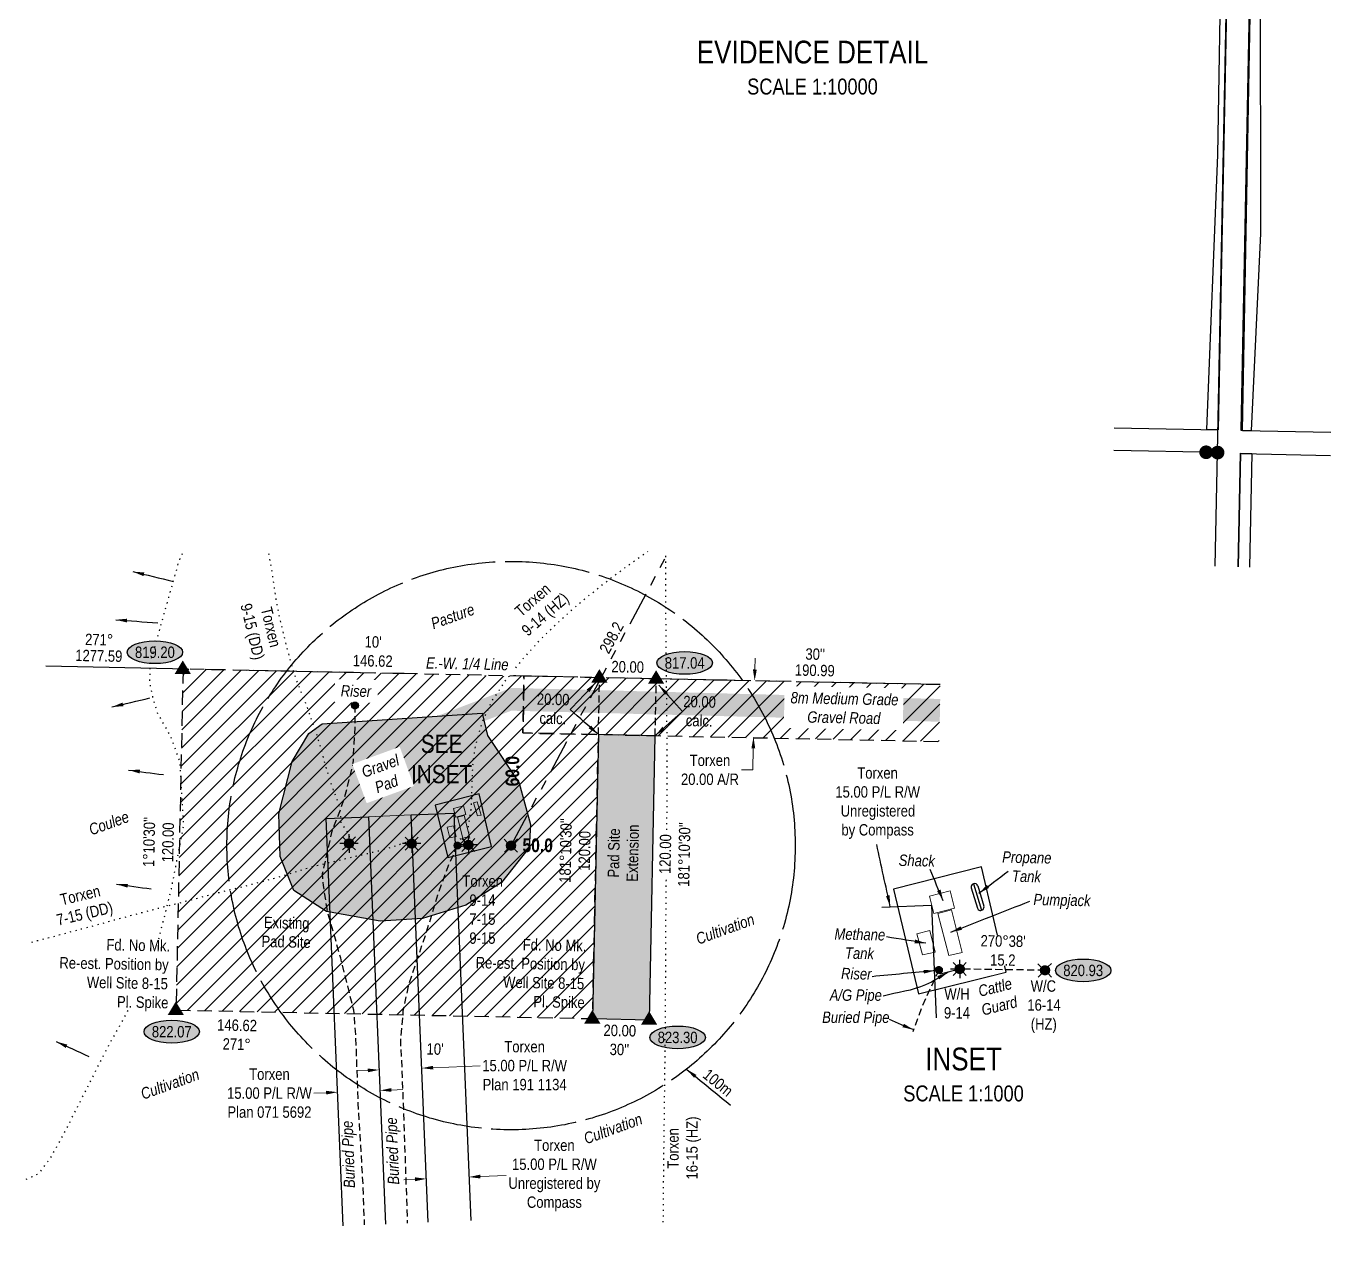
# Model space of a CAD drawing. Extents: x 396737 to 401088, y 5683157 to 5686607.
# Drawn here: x 396737 to 397885, y 5683479 to 5684546 of the extents above; entities that cross this region are included whole.
import ezdxf
from ezdxf.enums import TextEntityAlignment as Align

# ---------------------------------------------------------------- set-up
doc = ezdxf.new("R2010")
doc.units = 0
doc.header["$LTSCALE"] = 5
doc.header["$PDSIZE"] = 0.5
for name, pattern in [('foc-ACCESSROAD', [3.75, 2.5, -1.25]), ('foc-BUFFER', [16.75, 15, -1.75]), ('foc-DOT', [1, 0.2, -0.8]), ('foc-DRILLPATH', [14.75, 6, -1.75, 1.75, -1.75, 1.75, -1.75]), ('foc-QUARTERLINE', [33, 25, -3, 2, -3]), ('foc-TIELINE', [1.875, 1.25, -0.625]), ('foc-TOPO', [1, 0.2, -0.8]), ('foc-TRAV', [1.875, 1.25, -0.625]), ('UG_PIPE', [1.875, 1.25, -0.625])]:
    doc.linetypes.add(name, pattern=pattern)
doc.layers.get('Defpoints').update_dxf_attribs({"color": 9})
for name, color, linetype in [('AB_SEC_N83UTMz12', 7, 'Continuous'), ('ABADATA-DRILL', 8, 'foc-DOT'), ('ABADATA-DRILL-T', 8, 'Continuous'), ('AS-FENCE', 48, 'foc-FENCE'), ('AS-PIPE-AG', 44, 'Continuous'), ('AS-PIPE-UG', 44, 'UG_PIPE'), ('AS-PIPE-UG-T', 44, 'Continuous'), ('AS-ROADS', 254, 'Continuous'), ('AS-SYMBOL', 7, 'Continuous'), ('AUX-BUFFER', 7, 'foc-BUFFER'), ('C-AR', 13, 'foc-ACCESSROAD'), ('C-RW', 13, 'Continuous'), ('C-WS', 13, 'foc-ACCESSROAD'), ('DETAIL-T', 7, 'Continuous'), ('L-BD', 7, 'Continuous'), ('L-MON', 1, 'Continuous'), ('L-QSEC', 8, 'foc-QUARTERLINE'), ('L-SEC', 7, 'Continuous'), ('L-TITLEDB', 4, 'Continuous'), ('P-ELEVATION', 7, 'Continuous'), ('P-PDRILLPATH', 12, 'foc-DRILLPATH'), ('P-PROPOSED', 10, 'Continuous'), ('P-PROPOSED-EXISTING-H', 59, 'Continuous'), ('P-PROPOSED-H', 21, 'Continuous'), ('P-TRAV', 4, 'foc-TRAV'), ('P-TXT', 4, 'Continuous'), ('T-GENERAL', 48, 'foc-TOPO'), ('T-SLOPE', 48, 'Continuous'), ('T-TIE', 201, 'foc-TIELINE')]:
    doc.layers.add(name, color=color, linetype=linetype)
for name, color, linetype, lineweight in [('AS-GENERAL', 48, 'Continuous', 18), ('C-AR-T', 13, 'Continuous', 9), ('C-RW-T', 13, 'Continuous', 9), ('C-WS-T', 13, 'Continuous', 9), ('T-TEXT', 48, 'Continuous', 18)]:
    doc.layers.add(name, color=color, linetype=linetype, lineweight=lineweight)
doc.layers.add('P-75m DRAINAGE AREA', color=7, linetype='Continuous', true_color=0xf1f8f1)
doc.styles.add('60L', font='ARIALN.TTF', dxfattribs={"height": 7.35})
doc.styles.add('80', font='ARIALN.TTF', dxfattribs={"height": 10})
doc.styles.add('80CG', font='ARIALN.TTF', dxfattribs={"height": 10})
doc.styles.add('80L', font='ARIALN.TTF', dxfattribs={"height": 10})
doc.styles.add('80LS', font='ARIALNI.TTF', dxfattribs={"height": 10})
doc.styles.add('foc-LtypeFont', font='ARIALN.TTF', dxfattribs={"height": 7.35})
doc.linetypes.add('foc-FENCE', pattern='A,10,-1,["X",foc-LtypeFont,S=0.2,R=0,X=-0.625,Y=-0.75],-1.24', length=12.24)
doc.dimstyles.new('Compass 5 000', dxfattribs={"dimscale": 5, "dimtxt": 9, "dimasz": 2, "dimexe": 0.2, "dimexo": 0.0625, "dimgap": 0.5, "dimtad": 0, "dimtih": 1, "dimtoh": 1, "dimzin": 0, "dimdsep": 46, "dimtxsty": '80CG', "dimcen": 0.1, "dimse1": 1, "dimse2": 1, "dimclrd": 256, "dimclrt": 256, "dimaunit": 1, "dimadec": 4, "dimazin": 0, "dimtfac": 0.06, "dimtofl": 0, "dimtmove": 0, "dimatfit": 1, "dimfxl": 0.2, "dimtolj": 1, "dimtzin": 0, "dimlwd": -1, "dimarcsym": 0})
pattern_1 = [(45, (162.951, 2318.957), (-7.85451839, 7.85451839), [])]

# ---------------------------------------------------------------- blocks, each defined once
blk = doc.blocks.new('fdia')
at = {"color": 255, "const_width": 1}
blk.add_lwpolyline([(-0.5, 0, 1), (0.5, 0, 1)], format="xyb", close=True, dxfattribs=at)
blk = doc.blocks.new('Fdiaa')
blk.add_blockref('fdia', (0, 0))
blk = doc.blocks.new('fdib')
at = {"color": 1, "const_width": 1.6}
blk.add_lwpolyline([(-0.4, 0, 1), (0.4, 0, 1)], format="xyb", close=True, dxfattribs=at)
at = {"color": 1}
blk.add_circle((0, 0), 0.8, dxfattribs=at)
blk = doc.blocks.new('Fdibb')
blk.add_blockref('fdib', (0, 0))
blk = doc.blocks.new('fdicc')
for name in ['Fdibb', 'Fdiaa']:
    blk.add_blockref(name, (0, 0))
blk = doc.blocks.new('FDI')
blk.add_blockref('fdicc', (0, 0))
blk = doc.blocks.new('GAS')
h = blk.add_hatch(color=255)
h.dxf.hatch_style = 1
edge = h.paths.add_edge_path()
edge.add_arc((0, 0), 0.9, 0, 360)
for p, q in [((-0.81, 0), (-1.62, 0)), ((-0.57, 0.57), (-1.14, 1.14)), ((0, 0.81), (0, 1.62)), ((0.57, 0.57), (1.14, 1.14)), ((1.62, 0), (0.81, 0)), ((-0.57, -0.57), (-1.14, -1.14)), ((0, -0.81), (0, -1.62)), ((1.14, -1.14), (0.57, -0.57))]:
    blk.add_line(p, q)
blk.add_circle((0, 0), 0.8)
blk = doc.blocks.new('RISER')
h = blk.add_hatch(color=255)
h.dxf.hatch_style = 1
edge = h.paths.add_edge_path()
edge.add_arc((0, 0), 0.7, 0, 360)
blk.add_hatch(color=48).paths.add_polyline_path([(0.58, -0.15), (-0.58, -0.15, 0.774597)])
at = {"color": 48}
blk.add_line((-0.58, -0.15), (0.58, -0.15), dxfattribs=at)
blk.add_circle((0, 0), 0.6, dxfattribs=at)
blk = doc.blocks.new('STRIA')
blk.add_hatch(color=255).paths.add_polyline_path([(-0.04, 1.52), (-1.47, -0.87), (1.39, -0.87)])
blk = doc.blocks.new('STRIAA')
blk.add_blockref('STRIA', (0, 0))
blk = doc.blocks.new('STRIB')
at = {"color": 1}
blk.add_solid([(-1.12, -0.67), (-0.04, 1.13), (1.04, -0.67)], dxfattribs=at)
blk = doc.blocks.new('STRIBB')
blk.add_blockref('STRIB', (0, 0))
blk = doc.blocks.new('STRICC')
for name in ['STRIAA', 'STRIBB']:
    blk.add_blockref(name, (0, 0))
blk = doc.blocks.new('fdspike')
blk.add_blockref('STRICC', (0, 0))
blk = doc.blocks.new('TRIA')
blk.add_hatch(color=255).paths.add_polyline_path([(-0.04, 1.52), (-1.47, -0.87), (1.39, -0.87)])
blk = doc.blocks.new('TRIAA')
blk.add_blockref('TRIA', (0, 0))
blk = doc.blocks.new('TRIB')
at = {"color": 1}
blk.add_lwpolyline([(-1.12, -0.67), (-0.04, 1.13), (1.04, -0.67)], close=True, dxfattribs=at)
blk = doc.blocks.new('TRIBB')
blk.add_blockref('TRIB', (0, 0))
blk = doc.blocks.new('TRICC')
for name in ['TRIAA', 'TRIBB']:
    blk.add_blockref(name, (0, 0))
blk = doc.blocks.new('plspike')
blk.add_blockref('TRICC', (0, 0))
blk = doc.blocks.new('WC')
at = {"layer": 'L-MON'}
h = blk.add_hatch(color=255, dxfattribs=at)
h.dxf.hatch_style = 1
edge = h.paths.add_edge_path()
edge.add_arc((0, 0), 0.9, 0, 360)
at = {"layer": 'L-MON', "color": 240, "flags": 128}
for points in [[(-0.62, 0.5), (-1.23, 1.12)], [(0.52, 0.61), (1.13, 1.21)], [(-1.18, -1.18), (-0.56, -0.57)], [(1.16, -1.18), (0.56, -0.57)]]:
    blk.add_lwpolyline(points, dxfattribs=at)
at = {"layer": 'L-MON', "color": 240}
for radius in [0.8, 0.373]:
    blk.add_circle((0, 0), radius, dxfattribs=at)
blk = doc.blocks.new('*D440')
at = {"layer": 'C-AR-T', "transparency": 16777216}
for p, q in [((397378.2, 5683980.2), (397378.4, 5683990.2)), ((397376.8, 5683910.9), (397376.5, 5683891.9)), ((397376.5, 5683891.9), (397366.5, 5683891.9))]:
    blk.add_line(p, q, dxfattribs=at)
for points in [[(397376.5, 5683980.2), (397379.9, 5683980.1), (397378, 5683970.2)], [(397375.2, 5683910.9), (397378.5, 5683910.9), (397377, 5683920.9)]]:
    blk.add_solid(points, dxfattribs=at)
at = {"layer": 'Defpoints', "color": 0, "transparency": 16777216}
for p in [(397379.7, 5683970.1), (397377, 5683920.9), (397378.7, 5683920.9)]:
    blk.add_point(p, dxfattribs=at)
at = {"layer": 'C-AR-T', "transparency": 16777216, "insert": (397338.7, 5683891.9), "char_height": 10, "attachment_point": 5, "style": '80CG'}
blk.add_mtext('\\A1;Torxen\\P20.00 A/R', dxfattribs=at)
blk = doc.blocks.new('*D441')
at = {"layer": 'C-RW-T', "transparency": 16777216}
for p, q in [((397037.8, 5683627.6), (397027.8, 5683627.2)), ((397095.3, 5683630), (397136.6, 5683631.8))]:
    blk.add_line(p, q, dxfattribs=at)
for points in [[(397037.7, 5683629.3), (397037.9, 5683626), (397047.8, 5683628.1)], [(397095.2, 5683631.7), (397095.3, 5683628.4), (397085.3, 5683629.6)]]:
    blk.add_solid(points, dxfattribs=at)
at = {"layer": 'Defpoints', "color": 0, "transparency": 16777216}
for p in [(397085.3, 5683629.6), (397048.8, 5683605.3), (397086.2, 5683606.9)]:
    blk.add_point(p, dxfattribs=at)
at = {"layer": 'C-RW-T', "transparency": 16777216, "insert": (397175.7, 5683631.8), "char_height": 10, "attachment_point": 5, "style": '80CG'}
blk.add_mtext('\\A1;Torxen\\P15.00 P/L R/W\\PPlan 191 1134', dxfattribs=at)
blk = doc.blocks.new('*D442')
at = {"layer": 'C-RW-T', "transparency": 16777216}
for p, q in [((397058.5, 5683610.4), (397068.5, 5683610.9)), ((397001.1, 5683608), (396990.3, 5683607.6))]:
    blk.add_line(p, q, dxfattribs=at)
for points in [[(397001.1, 5683609.7), (397001.2, 5683606.4), (397011.1, 5683608.5)], [(397058.5, 5683612.1), (397058.6, 5683608.8), (397048.6, 5683610)]]:
    blk.add_solid(points, dxfattribs=at)
at = {"layer": 'Defpoints', "color": 0, "transparency": 16777216}
for p in [(397010.9, 5683614.8), (397048.3, 5683616.4), (397011.1, 5683608.5)]:
    blk.add_point(p, dxfattribs=at)
at = {"layer": 'C-RW-T', "transparency": 16777216, "insert": (396951.3, 5683607.6), "char_height": 10, "attachment_point": 5, "style": '80CG'}
blk.add_mtext('\\A1;Torxen\\P15.00 P/L R/W\\PPlan 071 5692', dxfattribs=at)
blk = doc.blocks.new('*U444')
at = {"color": 48}
for p, q in [((-1.83, 3.92), (-0.75, 0.4)), ((-0.69, 4.28), (0.4, 0.75))]:
    blk.add_line(p, q, dxfattribs=at)
for centre, start, end in [((-1.26, 4.1), 17.0872, 197.0872), ((-0.18, 0.57), 197.0872, 377.0872)]:
    blk.add_arc(centre, 0.6, start, end, dxfattribs=at)
at = {"layer": 'Defpoints'}
blk.add_line((-1.44, 4.67), (0, 0), dxfattribs=at)
blk = doc.blocks.new('we')
at = {"layer": 'P-ELEVATION'}
h = blk.add_hatch(color=111, dxfattribs=at)
h.dxf.hatch_style = 1
edge = h.paths.add_edge_path()
edge.add_ellipse((0, 0), major_axis=(-24.4, 0), ratio=0.410256, start_angle=0, end_angle=360)
at = {"layer": 'P-ELEVATION', "color": 7, "flags": 128}
blk.add_lwpolyline([(0, 0, 12.5, 0, 0), (-12.4, -6.4, 0, 0, 0)], format="xyseb", dxfattribs=at)
at = {"layer": 'P-ELEVATION', "color": 7}
blk.add_ellipse((0, 0), major_axis=(-24.4, 0), ratio=0.410256, dxfattribs=at)
at = {"layer": 'P-ELEVATION', "style": '80'}
blk.add_attdef('ELEVATION', text='', height=10, dxfattribs=at).set_placement((0, 0), align=Align.MIDDLE_CENTER)
blk = doc.blocks.new('*D519')
at = {"layer": 'C-AR-T', "transparency": 16777216}
for p, q in [((397079.3, 5683531.9), (397069.4, 5683531.5)), ((397136.8, 5683534.3), (397159.5, 5683535.3))]:
    blk.add_line(p, q, dxfattribs=at)
for points in [[(397079.3, 5683533.6), (397079.4, 5683530.2), (397089.3, 5683532.3)], [(397136.7, 5683536), (397136.8, 5683532.6), (397126.8, 5683533.9)]]:
    blk.add_solid(points, dxfattribs=at)
at = {"layer": 'Defpoints', "color": 0, "transparency": 16777216}
for p in [(397125, 5683575.4), (397087.6, 5683573.9), (397126.8, 5683533.9)]:
    blk.add_point(p, dxfattribs=at)
at = {"layer": 'C-AR-T', "transparency": 16777216, "insert": (397201.9, 5683535.3), "char_height": 10, "attachment_point": 5, "style": '80CG'}
blk.add_mtext('\\A1;Torxen\\P15.00 P/L R/W\\PUnregistered by\\PCompass', dxfattribs=at)

msp = doc.modelspace()

# ---------------------------------------------------------------- hatches: boundary and pattern name
at = {"layer": 'AS-ROADS'}
h = msp.add_hatch(color=256, dxfattribs=at)
h.dxf.hatch_style = 1
edge = h.paths.add_edge_path()
edge.add_line((397540.789, 5683934.235), (397541.203, 5683954.231))
edge.add_line((397541.203, 5683954.231), (397164.291, 5683963.951))
edge.add_arc((397164.033, 5683953.954), 10, 88.522766, 91.771033)
edge.add_line((397163.724, 5683963.95), (397092.665, 5683936.89))
edge.add_line((397092.665, 5683936.89), (397093.283, 5683916.9))
edge.add_line((397093.283, 5683916.9), (397164.059, 5683943.95))
edge.add_line((397164.059, 5683943.95), (397540.789, 5683934.235))
h = msp.add_hatch(color=256, dxfattribs=at)
h.dxf.hatch_style = 1
h.paths.add_polyline_path([(397138.245, 5683941.836), (397143.12, 5683922.196), (397171.012, 5683880.351), (397180.777, 5683843.771), (397179.822, 5683823.661), (397155.515, 5683792.851), (397124.097, 5683773.041), (397086.035, 5683761.116), (397048.59, 5683758.923), (397001.49, 5683767.351), (396972.797, 5683785.701), (396960.675, 5683815.836), (396959.42, 5683853.158), (396971.167, 5683899.193), (396985.882, 5683923.976), (396997.7, 5683932.408)])
at = {"layer": 'P-PROPOSED-EXISTING-H'}
h = msp.add_hatch(dxfattribs=at)
h.set_pattern_fill('ANSI31', color=256, scale=3.498572)
h.set_pattern_definition(pattern_1)
h.paths.add_polyline_path([(397175.141, 5683974.31), (396875.267, 5683980.536), (396869.13, 5683680.656), (397235.44, 5683673.176), (397240.615, 5683922.984), (397174.121, 5683924.341)])
h = msp.add_hatch(dxfattribs=at)
h.set_pattern_fill('ANSI31', color=256, scale=3.498572)
h.set_pattern_definition(pattern_1)
h.paths.add_polyline_path([(397540.216, 5683916.869), (397541.236, 5683966.839), (397175.141, 5683974.31), (397174.121, 5683924.341)])
at = {"layer": 'P-PROPOSED-H'}
h = msp.add_hatch(color=256, dxfattribs=at)
h.dxf.hatch_style = 1
h.paths.add_polyline_path([(397235.44, 5683673.176), (397285.417, 5683672.126), (397290.532, 5683921.965), (397240.615, 5683922.984)])

# ---------------------------------------------------------------- linework, layer by layer
at = {"layer": 'AB_SEC_N83UTMz12'}
for p, q in [((397806.927, 5684190.1), (397814.604, 5684592.087)), ((397884.809, 5684188.495), (397806.927, 5684190.1)), ((397806.543, 5684170.003), (397884.395, 5684168.399))]:
    msp.add_line(p, q, dxfattribs=at)
at = {"layer": 'ABADATA-DRILL', "flags": 128}
for points in [[(397020.815, 5683827.789), (397020.815, 5683827.789), (397020.992, 5683827.86), (397021.822, 5683833.17), (397019.041, 5683839.276), (397014.473, 5683844.717), (397013.917, 5683848.254), (397014.121, 5683848.45), (397014.111, 5683849.2), (397014.015, 5683850.677), (397013.857, 5683852.781), (397013.535, 5683855.488), (397013.002, 5683858.874), (397012.026, 5683862.669), (397010.507, 5683866.799), (397008.672, 5683871.386), (397006.869, 5683876.298), (397005.099, 5683881.659), (397003.218, 5683887.722), (397001.223, 5683894.338), (396999.091, 5683901.606), (396996.922, 5683909.525), (396994.561, 5683917.874), (396991.756, 5683926.506), (396988.631, 5683935.419), (396985.386, 5683944.61), (396981.893, 5683953.855), (396978.267, 5683962.754), (396974.866, 5683971.597), (396971.965, 5683980.431), (396969.509, 5683989.056), (396967.23, 5683997.753), (396964.931, 5684006.7), (396962.615, 5684016.047), (396960.353, 5684025.594), (396958.44, 5684035.109), (396956.782, 5684044.868), (396955.275, 5684054.7), (396953.89, 5684064.329), (396952.329, 5684073.961), (396950.448, 5684083.801), (396950.408, 5684083.966)], [(397125.03, 5683826.291), (397125.03, 5683826.291), (397125.036, 5683826.616), (397125.568, 5683826.93), (397126.086, 5683826.595), (397125.68, 5683826.278), (397125.284, 5683826.486), (397124.884, 5683826.518), (397124.506, 5683826.351), (397124.282, 5683826.38), (397124.008, 5683826.461), (397123.585, 5683826.569), (397123.163, 5683826.702), (397122.718, 5683826.961), (397122.374, 5683827.293), (397122.082, 5683827.724), (397121.743, 5683828.231), (397121.498, 5683828.511), (397121.277, 5683828.74), (397121.032, 5683828.97), (397120.812, 5683829.224), (397120.493, 5683829.531), (397120.198, 5683829.786), (397120.052, 5683830.014), (397119.957, 5683830.266), (397119.788, 5683830.545), (397119.644, 5683830.873), (397119.353, 5683831.303), (397118.786, 5683831.715), (397118.49, 5683831.921), (397118.834, 5683831.639), (397119.547, 5683831.05), (397120.39, 5683830.658), (397121.219, 5683830.867), (397121.737, 5683831.756), (397121.756, 5683832.706), (397121.44, 5683833.163), (397121.33, 5683832.69), (397121.708, 5683831.582), (397122.089, 5683830.575), (397122.424, 5683829.818), (397122.712, 5683829.237), (397122.852, 5683828.709), (397123.043, 5683828.255), (397123.335, 5683827.849), (397123.704, 5683827.542), (397123.876, 5683827.389), (397123.75, 5683827.341), (397123.372, 5683827.173), (397123.088, 5683826.704), (397123.004, 5683826.255), (397123.046, 5683825.854), (397123.239, 5683825.526), (397123.507, 5683825.145), (397123.673, 5683824.667), (397123.887, 5683824.113), (397124.128, 5683823.683), (397124.546, 5683823.3), (397125.139, 5683822.963), (397125.786, 5683822.775), (397126.185, 5683822.717), (397126.362, 5683822.839), (397126.491, 5683823.011), (397126.618, 5683823.134), (397127.027, 5683823.576), (397127.508, 5683825.142), (397127.734, 5683827.762), (397127.621, 5683830.915), (397127.038, 5683834.278), (397126.437, 5683838.09), (397126.452, 5683842.641), (397127.396, 5683848.673), (397128.64, 5683857.201), (397129.34, 5683868.639), (397129.544, 5683882.813), (397130.434, 5683898.773), (397132.866, 5683914.328), (397138.793, 5683934.666), (397147.279, 5683952.902), (397159.748, 5683971.51), (397175.177, 5683990.584), (397192.247, 5684009.227), (397210.875, 5684026.963), (397229.192, 5684042.83), (397252.179, 5684060.981), (397274.126, 5684077.102), (397284.135, 5684083.966)], [(397297.694, 5683494.101), (397297.729, 5683507.628), (397298.228, 5683554.477), (397298.825, 5683601.274), (397299.374, 5683648.123), (397299.722, 5683694.975), (397299.846, 5683741.832), (397300.27, 5683788.707), (397300.819, 5683835.556), (397301.118, 5683882.434), (397300.942, 5683929.321), (397300.391, 5683976.216), (397300.04, 5684023.107), (397299.964, 5684069.968), (397299.896, 5684083.966)], [(397074.997, 5683826.164), (397074.997, 5683826.164), (397074.975, 5683826.315), (397074.347, 5683827.452), (397072.422, 5683828.716), (397071.389, 5683828.311), (397070.555, 5683827.877), (397068.767, 5683827.237), (397065.065, 5683825.885), (397059.073, 5683823.828), (397050.924, 5683821.413), (397040.973, 5683818.933), (397029.819, 5683816.303), (397016.579, 5683813.138), (397001.335, 5683809.763), (396985.548, 5683805.548), (396968.491, 5683800.258), (396949.225, 5683794.587), (396926.807, 5683788.777), (396901.829, 5683782.544), (396876.241, 5683775.797), (396849.476, 5683768.948), (396821.098, 5683761.456), (396792.16, 5683753.499), (396762.523, 5683745.557), (396741.831, 5683740.133)]]:
    msp.add_lwpolyline(points, dxfattribs=at)
at = {"layer": 'AS-FENCE', "flags": 128}
for points in [[(397108.22, 5683814.948), (397146.675, 5683824.541), (397135.827, 5683870.888), (397097.167, 5683861.003)], [(397522.224, 5683694.87), (397599.134, 5683714.055), (397577.439, 5683806.75), (397500.119, 5683786.98)]]:
    msp.add_lwpolyline(points, close=True, dxfattribs=at)
at = {"layer": 'AS-PIPE-AG', "flags": 128}
for points in [[(397125.902, 5683825.751), (397117.31, 5683823.533), (397116.697, 5683825.353)], [(397558.429, 5683716.78), (397541.244, 5683712.345), (397540.019, 5683715.985)]]:
    msp.add_lwpolyline(points, dxfattribs=at)
at = {"layer": 'AS-PIPE-UG', "flags": 128}
for points in [[(397026.49, 5683948.523), (397026.287, 5683929.271), (397024.505, 5683896.551), (397017.11, 5683866.876), (397012.822, 5683854.863), (397006.125, 5683838.013), (396997.697, 5683800.373), (396998.47, 5683790.353), (397002.072, 5683767.873), (397013.64, 5683726.656), (397025.177, 5683680.788), (397026.967, 5683659.266), (397029.145, 5683598.731), (397033.34, 5683527.268), (397034.642, 5683491.746)], [(397116.697, 5683825.353), (397109.415, 5683809.728), (397099.127, 5683781.621), (397089.527, 5683750.193), (397073.595, 5683703.181), (397068.73, 5683679.921), (397066.41, 5683652.153), (397067.257, 5683640.116), (397068.572, 5683607.073), (397070.475, 5683553.801), (397072.525, 5683493.333)], [(397540.019, 5683715.985), (397525.454, 5683684.735), (397516.996, 5683661.623)]]:
    msp.add_lwpolyline(points, dxfattribs=at)
at = {"layer": 'AS-ROADS', "flags": 128}
msp.add_lwpolyline([(397138.245, 5683941.836), (397143.12, 5683922.196), (397171.012, 5683880.351), (397180.777, 5683843.771), (397179.822, 5683823.661), (397155.515, 5683792.851), (397124.097, 5683773.041), (397086.035, 5683761.116), (397048.59, 5683758.923), (397001.49, 5683767.351), (396972.797, 5683785.701), (396960.675, 5683815.836), (396959.42, 5683853.158), (396971.167, 5683899.193), (396985.882, 5683923.976), (396997.7, 5683932.408)], close=True, dxfattribs=at)
at = {"layer": 'C-AR', "flags": 128}
msp.add_lwpolyline([(397541.236, 5683966.839), (397175.141, 5683974.31), (397174.121, 5683924.341), (397540.216, 5683916.869)], dxfattribs=at)
at = {"layer": 'C-RW', "flags": 128}
for points in [[(397016.043, 5683490.968), (397001.042, 5683849.188), (397038.48, 5683850.756), (397053.477, 5683492.534)], [(397090.932, 5683494.101), (397075.947, 5683852.324), (397113.399, 5683853.892), (397128.384, 5683495.667)]]:
    msp.add_lwpolyline(points, dxfattribs=at)
at = {"layer": 'L-QSEC', "flags": 128}
msp.add_lwpolyline([(397539.612, 5683966.876), (396747.154, 5683983.161)], dxfattribs=at)
at = {"layer": 'L-SEC'}
for p, q in [((397785.559, 5684191.003), (397801.417, 5684995.237)), ((397821.522, 5684994.825), (397805.668, 5684190.566)), ((397694.18, 5684192.744), (397785.559, 5684191.003)), ((397785.164, 5684170.899), (397693.796, 5684172.64)), ((397783.133, 5684070.92), (397785.164, 5684170.899)), ((397805.266, 5684170.473), (397803.234, 5684070.504))]:
    msp.add_line(p, q, dxfattribs=at)
at = {"layer": 'L-TITLEDB', "flags": 128}
for points in [[(397785.559, 5684191.003), (397775.76, 5684191.191), (397785.258, 5684432.839), (397788.632, 5684625.948), (397788.881, 5684819.057), (397787.725, 5684947.09), (397790.414, 5684995.441), (397799.303, 5685155.227), (397784.025, 5685248.06), (397775.051, 5685289.786), (397757.023, 5685343.899), (397679.511, 5685490.424), (397641.143, 5685544.344), (397691.07, 5685550.759), (397739.573, 5685477.835), (397791.744, 5685375.952), (397804.652, 5685344.545), (397808.091, 5685333.338), (397801.417, 5684995.237), (397785.559, 5684191.003)], [(397805.668, 5684190.566), (397814.882, 5684190.367), (397823.156, 5684363.554), (397822.721, 5684815.142), (397824.131, 5684952.737), (397825, 5684994.75), (397828.209, 5685227.329), (397826.455, 5685244.647), (397821.522, 5684994.822), (397805.668, 5684190.566)], [(397803.234, 5684070.504), (397805.266, 5684170.473)], [(397805.266, 5684170.473), (397815.315, 5684170.246), (397813.288, 5684070.296)]]:
    msp.add_lwpolyline(points, dxfattribs=at)
at = {"layer": 'P-75m DRAINAGE AREA'}
msp.add_line((397785.164, 5684170.899), (397808.091, 5685333.324), dxfattribs=at)
at = {"layer": 'P-PROPOSED', "flags": 128}
msp.add_lwpolyline([(397240.615, 5683922.984), (397235.44, 5683673.176), (397285.417, 5683672.126), (397290.532, 5683921.965)], close=True, dxfattribs=at)
at = {"layer": 'P-TRAV', "flags": 128}
for points in [[(397240.615, 5683922.984), (397241.65, 5683972.953)], [(397290.532, 5683921.965), (397291.555, 5683971.943)]]:
    msp.add_lwpolyline(points, dxfattribs=at)
at = {"layer": 'T-GENERAL', "flags": 128}
msp.add_lwpolyline([(396737.273, 5683532.009), (396748.558, 5683536.914), (396758.956, 5683551.108), (396770.093, 5683570.912), (396808.509, 5683646.88), (396847.545, 5683717.14), (396865.116, 5683787.415), (396875.879, 5683842.868), (396872.623, 5683899.055), (396864.306, 5683921.76), (396852.787, 5683942.038), (396849.369, 5683953.169), (396846.064, 5683968.626), (396846.49, 5683983.975), (396847.148, 5683988.43), (396871.822, 5684075.426), (396875.461, 5684083.765)], dxfattribs=at)
at = {"layer": 'T-TEXT', "flags": 128}
for points in [[(397130.805, 5683862.991), (397133.885, 5683863.838), (397137.6, 5683852.046), (397134.27, 5683851.426)], [(397113.02, 5683857.923), (397114.952, 5683850.356), (397124.022, 5683852.631), (397122.057, 5683860.211)], [(397122.62, 5683851.866), (397127.367, 5683833.231), (397121.46, 5683831.843), (397116.652, 5683850.298)], [(397109.932, 5683832.086), (397115.522, 5683833.388), (397113.117, 5683842.778), (397107.48, 5683841.433)], [(397531.824, 5683780.82), (397535.689, 5683765.685), (397553.829, 5683770.235), (397549.899, 5683785.395)], [(397551.024, 5683768.705), (397560.519, 5683731.435), (397548.704, 5683728.66), (397539.089, 5683765.57)], [(397525.649, 5683729.145), (397536.829, 5683731.75), (397532.019, 5683750.53), (397520.744, 5683747.84)]]:
    msp.add_lwpolyline(points, close=True, dxfattribs=at)

# ---------------------------------------------------------------- block references
at = {"layer": 'ABADATA-DRILL-T', "xscale": 4.999999999999997, "yscale": 4.999999999999997, "zscale": 4.999999999999997}
for p in [(397021.325, 5683827.188), (397076.39, 5683827.088), (397126.322, 5683825.903)]:
    msp.add_blockref('GAS', p, dxfattribs=at)
at = {"layer": 'AS-SYMBOL'}
for p, xscale, yscale, zscale in [((397116.697, 5683825.353), 4.997960149999995, 4.997960149999995, 4.997960149999995), ((397540.019, 5683715.985), 4.997960149999997, 4.997960149999997, 4.997960149999997)]:
    msp.add_blockref('RISER', p, dxfattribs=dict(at, xscale=xscale, yscale=yscale, zscale=zscale))
at = {"layer": 'AS-SYMBOL', "color": 6, "xscale": 4.997960149999995, "yscale": 4.997960149999995, "zscale": 4.997960149999995}
msp.add_blockref('*U444', (397577.654, 5683768.445), dxfattribs=at)
at = {"layer": 'L-MON'}
for name, p, xscale, yscale, zscale in [('FDI', (397775.074, 5684171.189), 4.999999999999995, 4.999999999999995, 4.999999999999995), ('FDI', (397785.164, 5684170.899), 4.999999999999995, 4.999999999999995, 4.999999999999995), ('fdspike', (396875.267, 5683980.536), 4.997960149999995, 4.997960149999995, 4.997960149999995), ('fdspike', (397241.65, 5683972.953), 4.997960149999995, 4.997960149999995, 4.997960149999995), ('plspike', (397291.555, 5683971.943), 4.997960149999995, 4.997960149999995, 4.997960149999995), ('WC', (397163.78, 5683825.338), 4.999999999999997, 4.999999999999997, 4.999999999999997), ('WC', (397633.344, 5683715.65), 4.999999999999997, 4.999999999999997, 4.999999999999997), ('plspike', (396869.13, 5683680.656), 4.997960149999995, 4.997960149999995, 4.997960149999995), ('plspike', (397235.44, 5683673.176), 4.997960149999995, 4.997960149999995, 4.997960149999995), ('plspike', (397285.417, 5683672.126), 4.997960149999995, 4.997960149999995, 4.997960149999995)]:
    msp.add_blockref(name, p, dxfattribs=dict(at, xscale=xscale, yscale=yscale, zscale=zscale))
at = {"layer": 'P-75m DRAINAGE AREA'}
for p, values in [((396850.561, 5683995.327), {'ELEVATION': '819.20'}), ((397316.486, 5683985.937), {'ELEVATION': '817.04'}), ((397666.948, 5683715.564), {'ELEVATION': '820.93'}), ((396865.388, 5683661.674), {'ELEVATION': '822.07'}), ((397310.25, 5683656.645), {'ELEVATION': '823.30'})]:
    msp.add_blockref('we', p, dxfattribs=at).add_auto_attribs(values)

# ---------------------------------------------------------------- texts
at = {"insert": (397337.9, 5683629.785), "char_height": 9.9959, "attachment_point": 1, "rotation": 320.799737, "style": '60L'}
msp.add_mtext_dynamic_manual_height_columns('100m', width=28.38028, gutter_width=47.481, heights=[0], dxfattribs=at)
at = {"layer": 'ABADATA-DRILL', "char_height": 10, "attachment_point": 1, "style": '80L'}
for s, insert, rotation in [('\\pi10.09681;Torxen\\P\\pi3.44947;9-14 (HZ)', (397158.423, 5684026.833), 40.902108), ('\\pi10.09681;Torxen\\P\\pi2.81509;9-15 (DD)', (396950.922, 5684045.769), 283.570844), ('\\pi10.09681;Torxen\\P\\pi0.64933;16-15 (HZ)', (397301.232, 5683531.094), 90.03146)]:
    msp.add_mtext_dynamic_manual_height_columns(s, width=54.75705, gutter_width=50, heights=[0], dxfattribs=dict(at, insert=insert, rotation=rotation))
at = {"layer": 'AS-GENERAL', "style": '80LS'}
for s, height, p in [('Coulee', 9.9957, (396794.752, 5683834.206)), ('Cultivation', 9.99569, (397328.642, 5683738.142)), ('Cultivation', 9.99569, (396840.349, 5683601.8)), ('Cultivation', 9.99569, (397229.995, 5683562.619))]:
    msp.add_text(s, height=height, rotation=20, dxfattribs=at).set_placement(p)
at = {"layer": 'AS-PIPE-UG', "insert": (397437.106, 5683679.367), "char_height": 9.99569, "attachment_point": 1, "style": '80LS', "bg_fill": 3, "box_fill_scale": 1.15, "bg_fill_color": 256, "bg_fill_true_color": 256, "bg_fill_transparency": 0}
msp.add_mtext_dynamic_manual_height_columns('\\pi0.29544;Buried Pipe', width=59.01044, gutter_width=50, heights=[0], dxfattribs=at)
at = {"layer": 'C-AR-T', "insert": (397440.282, 5683894.189), "char_height": 9.99592, "width": 90.58827, "attachment_point": 1, "style": '80L'}
msp.add_mtext('\\pi28.01946;Torxen\\P\\pi8.72652;15.00 P/L R/W\\P\\pi13.37674;Unregistered\\P\\pi14.05859;by Compass', dxfattribs=at)
at = {"layer": 'C-WS-T', "style": '80L'}
for s, p in [('Torxen', (397121.035, 5683789.109)), ('9-14', (397127.195, 5683772.402)), ('7-15', (397127.116, 5683755.694)), ('9-15', (397127.15, 5683738.986))]:
    msp.add_text(s, height=10, dxfattribs=at).set_placement(p)
at = {"layer": 'C-WS-T', "char_height": 10, "attachment_point": 1, "style": '80L'}
for s, width, insert in [('\\pi10.97573;W/C \\P\\pi8.04258;16-14\\P\\pi11.03712;(HZ)', 43.58857, (397609.819, 5683706.828)), ('\\pi6.89859;W/H \\P\\pi6.52342;9-14', 34.94997, (397537.979, 5683699.947))]:
    msp.add_mtext_dynamic_manual_height_columns(s, width=width, gutter_width=50, heights=[0], dxfattribs=dict(at, insert=insert))
at = {"layer": 'DETAIL-T', "color": 3, "attachment_point": 5, "style": '80CG'}
for s, insert, char_height, width in [('EVIDENCE DETAIL\\P{\\H0.7x;SCALE 1:10000}', (397428.886, 5684509.34), 19.99184, 202.92755), ('{\\fArial Narrow|b1|i0|c0|p34;50.0}', (397187.204, 5683825.497), 11.9951, 53.76971), ('INSET\\P{\\H0.7x;SCALE 1:1000}', (397561.711, 5683623.941), 19.99184, 105.46255)]:
    msp.add_mtext(s, dxfattribs=dict(at, insert=insert, char_height=char_height, width=width))
at = {"layer": 'DETAIL-T', "color": 3, "insert": (397165.041, 5683890.754), "char_height": 11.9951, "width": 53.76971, "attachment_point": 5, "rotation": 90, "style": '80CG'}
msp.add_mtext('{\\fArial Narrow|b1|i0|c0|p34;60.0}', dxfattribs=at)
at = {"layer": 'L-BD', "style": '80L'}
for s, rotation, p in [('271°', 358.8244, (396801.531, 5684006.484)), ('298.2', 61.7265, (397252.109, 5684008.199)), ('1277.59', 358.8244, (396801.239, 5683992.243)), ("30''", 358.8244, (397431.24, 5683993.674)), ('20.00', 358.8244, (397266.36, 5683982.5)), ('190.99', 358.8244, (397430.948, 5683979.433))]:
    msp.add_text(s, height=9.9959, rotation=rotation, dxfattribs=at).set_placement(p, align=Align.MIDDLE)
at = {"layer": 'L-BD', "attachment_point": 2, "style": '80L'}
for s, insert, char_height, width, rotation in [("10' 146.62", (397042.575, 5684009.429), 9.9959, 25.67797, 358.8244), ('20.00\\Pcalc.', (397200.957, 5683958.92), 9.9959, 28.86154, 358.8244), ('20.00\\Pcalc.', (397329.702, 5683956.788), 9.9959, 28.86154, 358.8244), ("1°10'30'' 120.00", (396840.385, 5683828.576), 9.99592, 41.59582, 88.8244), ("181°10'30'' 120.00", (397206.695, 5683821.096), 9.99592, 41.59582, 88.8244), ('146.62\\P271°', (396922.922, 5683672.367), 9.9959, 41.59582, 358.8244), ("20.00\\P30'' ", (397259.533, 5683667.676), 9.9959, 41.59582, 358.8244), ("\\P10'", (397097.398, 5683668.113), 9.9959, 14.46654, 358.8244)]:
    msp.add_mtext(s, dxfattribs=dict(at, insert=insert, char_height=char_height, width=width, rotation=rotation))
at = {"layer": 'L-MON', "insert": (397124.277, 5683744.295), "char_height": 9.99591, "attachment_point": 1, "rotation": 358.908364, "style": '80L'}
msp.add_mtext_dynamic_manual_height_columns('\\pi49.89541;Fd. No Mk.\\P\\pi8.82081;Re-est. Position by\\P\\pi33.30602;Well Site 8-15\\P\\pi60.1436;Pl. Spike', width=103.95242, gutter_width=50, heights=[0], dxfattribs=at)
at = {"layer": 'P-TXT', "char_height": 10, "attachment_point": 1, "style": '80L'}
for s, insert, rotation in [('\\pi3.84263;Pad Site\\P\\pi0.50362;Extension', (397248.591, 5683793.474), 88.813267), ('\\pi5.5957;Existing \\P\\pi3.84263;Pad Site', (396940.925, 5683762.892), 358.813267)]:
    msp.add_mtext_dynamic_manual_height_columns(s, width=49.60887, gutter_width=50, heights=[0], dxfattribs=dict(at, insert=insert, rotation=rotation))
at = {"layer": 'T-SLOPE', "insert": (397453.838, 5683717.91), "char_height": 9.99569, "attachment_point": 1, "rotation": 358.830191, "style": '80LS', "bg_fill": 2}
msp.add_mtext_dynamic_manual_height_columns('\\pi0.3193;Riser', width=27.8097, gutter_width=50, heights=[0], dxfattribs=at)
at = {"layer": 'T-TEXT', "style": '80LS'}
msp.add_text('Pasture', height=9.9959, rotation=20, dxfattribs=at).set_placement((397112.391, 5684026.916), align=Align.MIDDLE_CENTER)

# ---------------------------------------------------------------- dimensions: what is measured, and where the dimension line sits
at = {"layer": 'C-AR-T', "color": 6}
dim = msp.add_linear_dim(base=(397377.037, 5683920.883), p1=(397379.676, 5683970.143), p2=(397378.702, 5683920.85), angle=268.868164, text='Torxen\\P20.00 A/R', dimstyle='Compass 5 000', dxfattribs=at)
dim.commit()
dim.dimension.update_dxf_attribs({"geometry": '*D440', "text_midpoint": (397338.729, 5683891.919), "dimtype": 161})

# ---------------------------------------------------------------- leaders
at = {"path_type": 1}
msp.add_leader([(397318.037, 5683628.733), (397356.742, 5683597.079)], dimstyle='Compass 5 000', override={"dimgap": 0.5, "dimtad": 0}, dxfattribs=at)
at = {"layer": 'C-AR-T', "path_type": 1}
msp.add_leader([(397497.24, 5683771.548), (397485.4, 5683826.187)], dimstyle='Compass 5 000', override={"dimgap": 0.5, "dimtad": 0}, dxfattribs=at)
at = {"layer": 'L-BD', "path_type": 1}
for points in [[(397238.309, 5683968.68), (397215.754, 5683944.876)], [(397293.687, 5683966.498), (397314.529, 5683943.288)], [(397240.615, 5683922.984), (397215.754, 5683944.876)], [(397290.532, 5683921.965), (397314.529, 5683943.288)]]:
    msp.add_leader(points, dimstyle='Compass 5 000', override={"dimgap": 0.5, "dimtad": 0}, dxfattribs=at)
at = {"layer": 'T-TEXT', "path_type": 1}
for points in [[(396831.135, 5684066.211), (396866.812, 5684057.661)], [(396816.051, 5684023.892), (396853.082, 5684021.227)], [(396812.791, 5683947.21), (396846.229, 5683955.195)], [(396827.34, 5683891.747), (396857.985, 5683887.719)], [(396763.731, 5683652.961), (396792.352, 5683639.996)]]:
    msp.add_leader(points, dimstyle='Compass 5 000', override={"dimgap": 0.5, "dimtad": 0}, dxfattribs=at)

# ---------------------------------------------------------------- next in the draw order: texts
at = {"layer": 'ABADATA-DRILL', "insert": (396756.516, 5683780.099), "char_height": 10, "attachment_point": 1, "rotation": 13.415613, "style": '80L', "bg_fill": 3, "box_fill_scale": 1.15, "bg_fill_color": 256, "bg_fill_true_color": 256, "bg_fill_transparency": 0}
msp.add_mtext_dynamic_manual_height_columns('\\pi10.09681;Torxen\\P\\pi2.84919;7-15 (DD)', width=54.75705, gutter_width=50, heights=[0], dxfattribs=at)
at = {"layer": 'AS-PIPE-UG', "insert": (397444.003, 5683698.824), "char_height": 9.99569, "attachment_point": 1, "style": '80LS', "bg_fill": 3, "box_fill_scale": 1.15, "bg_fill_color": 256, "bg_fill_true_color": 256, "bg_fill_transparency": 0}
msp.add_mtext_dynamic_manual_height_columns('\\pi0.04657;A/G Pipe', width=45.64648, gutter_width=50, heights=[0], dxfattribs=at)
at = {"layer": 'AS-PIPE-UG', "char_height": 9.99569, "attachment_point": 1, "rotation": 92.099956, "style": '80LS', "bg_fill": 3, "box_fill_scale": 1.15, "bg_fill_color": 256, "bg_fill_true_color": 256, "bg_fill_transparency": 0}
for insert in [(397055.479, 5683526.713), (397016.684, 5683523.729)]:
    msp.add_mtext_dynamic_manual_height_columns('\\pi0.29544;Buried Pipe', width=59.01044, gutter_width=50, heights=[0], dxfattribs=dict(at, insert=insert))
at = {"layer": 'L-MON', "insert": (396766.035, 5683744.013), "char_height": 9.99591, "attachment_point": 1, "rotation": 358.908364, "style": '80L', "bg_fill": 3, "box_fill_scale": 1, "bg_fill_color": 256, "bg_fill_transparency": 0}
msp.add_mtext_dynamic_manual_height_columns('\\pi42.01493;Fd. No Mk.\\P\\pi0.94033;Re-est. Position by\\P\\pi25.42554;Well Site 8-15\\P\\pi52.26313;Pl. Spike', width=96.07194, gutter_width=50, heights=[0], dxfattribs=at)
at = {"layer": 'L-QSEC', "insert": (397088.826, 5683990.965), "char_height": 9.99569, "attachment_point": 1, "rotation": 358.830191, "style": '80LS', "bg_fill": 2}
msp.add_mtext_dynamic_manual_height_columns('\\pi0.30567;E.-W. 1/4 Line', width=72.37439, gutter_width=50, heights=[0], dxfattribs=at)
at = {"layer": 'T-SLOPE', "insert": (397013.812, 5683966.464), "char_height": 9.99569, "attachment_point": 1, "rotation": 358.830191, "style": '80LS', "bg_fill": 2}
msp.add_mtext_dynamic_manual_height_columns('\\pi0.3193;Riser', width=27.8097, gutter_width=50, heights=[0], dxfattribs=at)
at = {"layer": 'T-TEXT', "char_height": 9.99569, "attachment_point": 1, "style": '80LS', "bg_fill": 2}
for s, insert, rotation in [('\\pi-1.91029;Shack', (397506.742, 5683817.437), 358.830191), ('\\pi-7.35133;Propane\\P\\pi1.5807;Tank', (397603.205, 5683820.201), 358.830191), ('\\pi-0.39321;Cattle\\P\\pi-1.69211;Guard', (397574.119, 5683702.076), 14.006441)]:
    msp.add_mtext_dynamic_manual_height_columns(s, width=27.8097, gutter_width=50, heights=[0], dxfattribs=dict(at, insert=insert, rotation=rotation))

# ---------------------------------------------------------------- next in the draw order: leaders
at = {"layer": 'AS-PIPE-UG-T', "path_type": 1}
msp.add_leader([(397517.867, 5683663.251), (397496.689, 5683672.257)], dimstyle='Compass 5 000', override={"dimgap": 0.5, "dimtad": 0}, dxfattribs=at)

# ---------------------------------------------------------------- next in the draw order: linework, layer by layer
at = {"layer": 'C-RW', "flags": 128}
msp.add_lwpolyline([(397489.806, 5683771.237), (397533.423, 5683773.063), (397537.568, 5683673.967)], dxfattribs=at)
at = {"layer": 'C-RW-T', "flags": 128}
msp.add_lwpolyline([(397053.477, 5683492.534), (397038.48, 5683850.756), (397075.947, 5683852.324), (397090.932, 5683494.101)], dxfattribs=at)
at = {"layer": 'C-WS', "flags": 128}
msp.add_lwpolyline([(397175.141, 5683974.31), (396875.267, 5683980.536), (396869.13, 5683680.656), (397235.44, 5683673.176), (397240.615, 5683922.984), (397174.121, 5683924.341)], close=True, dxfattribs=at)
at = {"layer": 'P-PDRILLPATH', "flags": 128}
msp.add_lwpolyline([(397163.825, 5683825.333), (397302.552, 5684083.966)], dxfattribs=at)
at = {"layer": 'T-TIE'}
msp.add_line((397633.344, 5683715.65), (397558.429, 5683716.78), dxfattribs=at)

# ---------------------------------------------------------------- next in the draw order: block references
at = {"layer": 'ABADATA-DRILL-T', "xscale": 4.999999999999997, "yscale": 4.999999999999997, "zscale": 4.999999999999997}
msp.add_blockref('GAS', (397558.429, 5683716.78), dxfattribs=at)
at = {"layer": 'AS-SYMBOL', "xscale": 4.997960149999995, "yscale": 4.997960149999995, "zscale": 4.997960149999995}
msp.add_blockref('RISER', (397026.49, 5683948.523), dxfattribs=at)

# ---------------------------------------------------------------- next in the draw order: texts
at = {"layer": 'T-TEXT', "insert": (397634.601, 5683782.742), "char_height": 9.99569, "attachment_point": 1, "rotation": 358.830191, "style": '80LS', "bg_fill": 2}
msp.add_mtext_dynamic_manual_height_columns('\\pi-11.29233;Pumpjack', width=27.8097, gutter_width=50, heights=[0], dxfattribs=at)

# ---------------------------------------------------------------- next in the draw order: dimensions: what is measured, and where the dimension line sits
at = {"layer": 'C-AR-T'}
dim = msp.add_linear_dim(base=(397126.785, 5683533.891), p1=(397087.595, 5683573.872), p2=(397125.047, 5683575.439), angle=2.395378, text='Torxen\\P15.00 P/L R/W\\PUnregistered by\\PCompass', dimstyle='Compass 5 000', dxfattribs=at)
dim.commit()
dim.dimension.update_dxf_attribs({"geometry": '*D519', "text_midpoint": (397201.916, 5683535.258), "dimtype": 161})
at = {"layer": 'C-RW-T', "color": 6}
for base, p1, p2, angle, text, picture, middle in [((397085.263, 5683629.631), (397048.755, 5683605.322), (397086.214, 5683606.889), 2.395378, 'Torxen\\P15.00 P/L R/W\\PPlan 191 1134', '*D441', (397175.706, 5683631.78)), ((397011.123, 5683608.453), (397048.291, 5683616.414), (397010.855, 5683614.846), 182.397867, 'Torxen\\P15.00 P/L R/W\\PPlan 071 5692', '*D442', (396951.261, 5683607.582))]:
    dim = msp.add_linear_dim(base=base, p1=p1, p2=p2, angle=angle, text=text, dimstyle='Compass 5 000', dxfattribs=at)
    dim.commit()
    dim.dimension.update_dxf_attribs({"geometry": picture, "text_midpoint": middle, "dimtype": 161})

# ---------------------------------------------------------------- next in the draw order: leaders
at = {"layer": 'AS-PIPE-UG-T', "path_type": 1}
msp.add_leader([(397548.286, 5683714.008), (397528.31, 5683702.837), (397491.029, 5683692.95)], dimstyle='Compass 5 000', dxfattribs=at)
at = {"layer": 'T-TEXT', "color": 6, "path_type": 1}
for points in [[(397543.872, 5683776.726), (397532.306, 5683804.257)], [(397575.273, 5683783.368), (397600.874, 5683802.807)]]:
    msp.add_leader(points, dimstyle='Compass 5 000', override={"dimgap": 0.5, "dimtad": 0}, dxfattribs=at)
at = {"layer": 'T-TEXT', "path_type": 1}
msp.add_leader([(396816.701, 5683791.329), (396847.347, 5683787.301)], dimstyle='Compass 5 000', override={"dimgap": 0.5, "dimtad": 0}, dxfattribs=at)

# ---------------------------------------------------------------- next in the draw order: texts
at = {"layer": 'AS-GENERAL', "insert": (397030.646, 5683894.038), "char_height": 9.99569, "attachment_point": 1, "rotation": 20, "style": '80LS', "bg_fill": 2}
msp.add_mtext_dynamic_manual_height_columns('\\pi0.60567;Gravel\\P\\pi6.98082;Pad', width=34.3144, gutter_width=50, heights=[0], dxfattribs=at)
at = {"layer": 'T-TEXT', "insert": (397456.367, 5683752.579), "char_height": 9.99569, "attachment_point": 1, "rotation": 358.830191, "style": '80LS', "bg_fill": 2}
msp.add_mtext_dynamic_manual_height_columns('\\pi-7.98544;Methane\\P\\pi1.5807;Tank', width=27.8097, gutter_width=50, heights=[0], dxfattribs=at)

# ---------------------------------------------------------------- next in the draw order: leaders
at = {"layer": 'T-TEXT', "path_type": 1}
msp.add_leader([(397550.41, 5683749.115), (397620.099, 5683776.5)], dimstyle='Compass 5 000', override={"dimgap": 0.5, "dimtad": 0}, dxfattribs=at)

# ---------------------------------------------------------------- next in the draw order: linework, layer by layer
at = {"layer": 'AUX-BUFFER', "color": 251, "linetype": 'foc-BUFFER'}
msp.add_circle((397163.78, 5683825.338), 249.898, dxfattribs=at)

# ---------------------------------------------------------------- next in the draw order: texts
at = {"layer": 'DETAIL-T', "color": 3, "insert": (397102.726, 5683901.361), "char_height": 15.9935, "width": 53.76971, "attachment_point": 5, "style": '80CG'}
msp.add_mtext('SEE\\PINSET', dxfattribs=at)
at = {"layer": 'T-TIE', "insert": (397596.613, 5683746.384), "char_height": 9.9959, "width": 39.77285, "attachment_point": 2, "rotation": 359.1292, "style": '80L', "bg_fill": 3, "box_fill_scale": 1, "bg_fill_color": 256, "bg_fill_transparency": 0}
msp.add_mtext("270°38'\\P15.2", dxfattribs=at)

# ---------------------------------------------------------------- next in the draw order: leaders
at = {"layer": 'T-TEXT', "path_type": 1}
for points in [[(397528.68, 5683739.515), (397493.916, 5683745.045)], [(397536.662, 5683715.374), (397481.261, 5683710.056)]]:
    msp.add_leader(points, dimstyle='Compass 5 000', override={"dimgap": 0.5, "dimtad": 0}, dxfattribs=at)

# ---------------------------------------------------------------- next in the draw order: texts
at = {"layer": 'L-BD', "insert": (397294.369, 5683817.927), "char_height": 9.99592, "width": 41.59582, "attachment_point": 2, "rotation": 88.8244, "style": '80L', "bg_fill": 3, "box_fill_scale": 1, "bg_fill_color": 256, "bg_fill_transparency": 0}
msp.add_mtext("120.00\\P181°10'30'' ", dxfattribs=at)
at = {"layer": 'T-TEXT', "insert": (397409.284, 5683960.431), "char_height": 9.99569, "attachment_point": 1, "rotation": 358.868164, "style": '80LS', "bg_fill": 2}
msp.add_mtext_dynamic_manual_height_columns('\\pi0.47272;8m Medium Grade\\P\\pi15.49693;Gravel Road', width=94.64309, gutter_width=50, heights=[0], dxfattribs=at)

doc.saveas('drawing.dxf')
